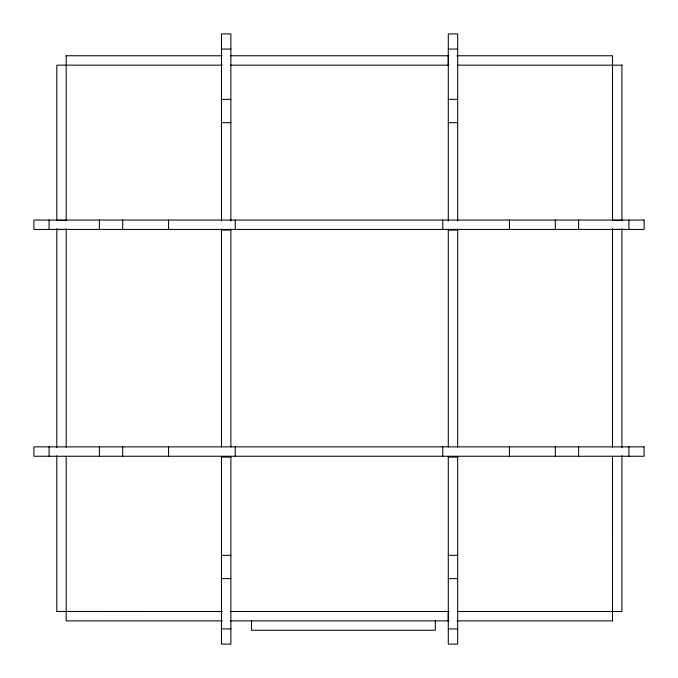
<?xml version="1.0" encoding="UTF-8"?>
<svg xmlns="http://www.w3.org/2000/svg" width="678" height="678" viewBox="0 0 678 678"><rect width="100%" height="100%" fill="white"/><g stroke="black" fill="none" stroke-linecap="round" stroke-linejoin="round"><path stroke-width="1.02" d="M221.477 49.079L230.867 49.079M448.285 49.079L457.675 49.079M66.08 55.766L222.384 55.766M230.461 55.766L448.972 55.766M456.853 55.766L612.531 55.766L612.531 220.401L621.921 220.401M222.35 65.156L56.808 65.156L56.808 220.833M230.461 65.156L448.972 65.156M457.277 65.156L621.921 65.173M221.477 99.378L230.867 99.378M448.285 99.378L457.675 99.378M221.477 122.676L230.867 122.676M448.285 122.676L457.675 122.676M56.808 220.409L66.207 220.409L66.215 55.766M56.808 229.427L66.207 229.427M612.531 229.418L621.921 229.418M221.477 230.079L230.867 230.079M448.285 230.079L457.675 230.079M221.477 457.082L230.867 457.082M448.285 457.082L457.675 457.082M221.477 555.324L230.867 555.324M448.285 555.324L457.675 555.324M221.477 578.622L230.867 578.622M448.285 578.622L457.675 578.622M56.808 611.471L222.359 611.488M230.478 611.488L448.989 611.488M457.286 611.488L621.921 611.488L621.921 455.811M222.426 620.879L66.207 620.879L66.207 456.235M230.351 620.879L449.014 620.879M456.896 620.879L612.658 620.879M221.477 628.921L230.867 628.921M448.285 628.921L457.675 628.921M628.921 220.053L628.921 229.444M628.921 446.861L628.921 456.252M621.921 65.029L621.921 220.791M621.921 228.672L621.921 447.59M612.531 228.698L612.531 447.209M612.531 456.226L612.522 620.879M578.622 220.053L578.622 229.444M578.622 446.861L578.622 456.252M555.324 220.053L555.324 229.444M555.324 446.861L555.324 456.252M509.441 220.053L509.441 229.444M509.441 446.861L509.441 456.252M457.675 221.003L457.675 33.9L448.285 33.925L448.285 221.003M457.675 229.028L457.675 446.946M457.675 456.328L457.675 644.1L448.285 644.075L448.285 456.328M448.285 229.028L448.285 446.946M448.26 55.766L448.26 65.156M448.268 611.488L448.268 620.879M442.742 220.053L442.742 229.444M442.742 446.861L442.742 456.252M435.327 620.879L435.327 630.269L251.538 630.269L251.538 620.879M235.258 220.053L235.258 229.444M235.258 446.861L235.258 456.252M230.867 221.003L230.867 33.9L221.477 33.9L221.477 221.003M230.867 229.028L230.867 446.946M230.867 456.328L230.867 644.1L221.477 644.1L221.477 456.328M221.477 229.028L221.477 446.946M168.559 220.053L168.559 229.444M168.559 446.861L168.559 456.252M122.676 220.053L122.676 229.444M122.676 446.861L122.676 456.252M99.378 220.053L99.378 229.444M99.378 446.861L99.378 456.252M66.207 228.715L66.207 447.226M56.808 228.715L56.808 447.633M56.808 455.845L56.808 611.607M49.079 220.053L49.079 229.444M49.079 446.861L49.079 456.252M644.1 220.053L33.9 220.053L33.9 229.444L644.1 229.444L644.1 220.053M644.1 446.861L33.9 446.861L33.9 456.252L644.1 456.252L644.075 446.861"/></g></svg>
